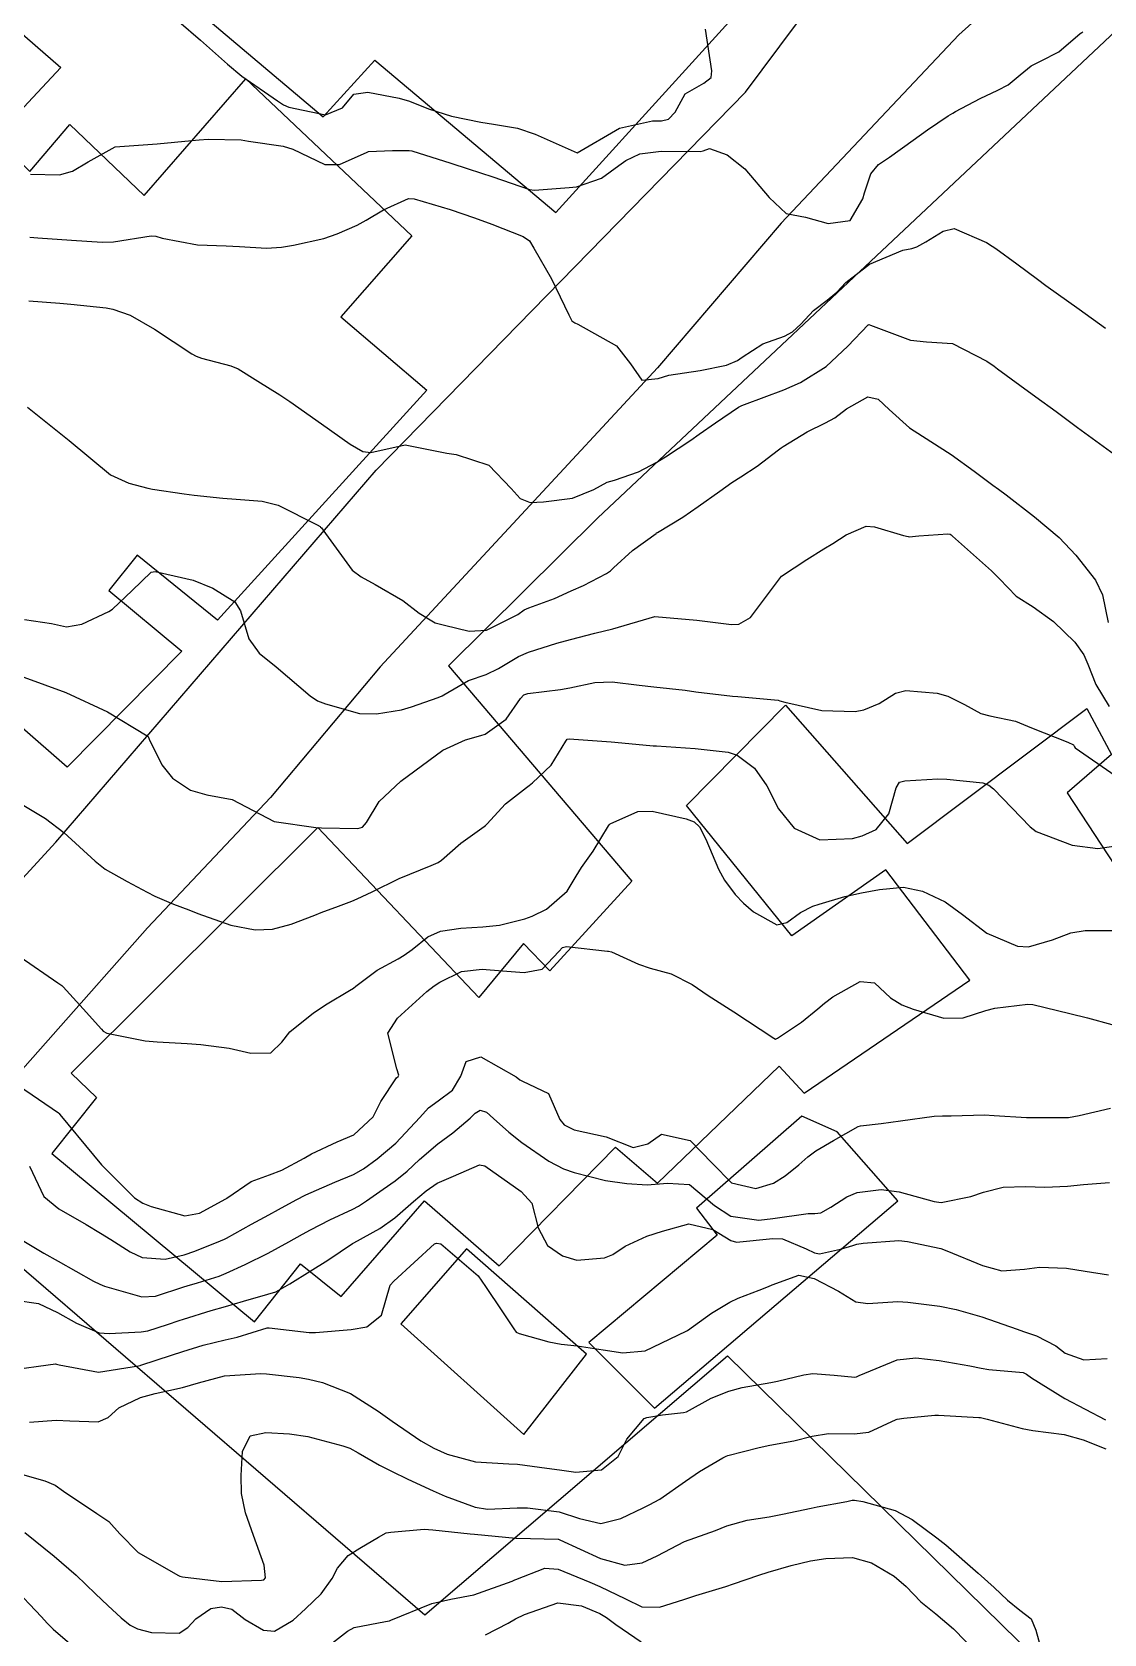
# Model space of a CAD drawing. Header units: metres. Extents: x 318500 to 325275, y 7408834 to 7428799.
# Drawn here: x 323672.6 to 323723.6, y 7420493.1 to 7420569.4 of the extents above; entities that cross this region are included whole.
import ezdxf

# ---------------------------------------------------------------- set-up
doc = ezdxf.new("R2010")
doc.units = ezdxf.units.M
doc.header["$MEASUREMENT"] = 0
for name, color, linetype in [('Curvas de Nivel 1m', 11, 'Continuous'), ('Curvas de Nivel 5m', 15, 'Continuous'), ('Edificações', 30, 'Continuous'), ('Vias Primárias', 230, 'Continuous')]:
    doc.layers.add(name, color=color, linetype=linetype)

msp = doc.modelspace()

# ---------------------------------------------------------------- linework, layer by layer
at = {"layer": 'Curvas de Nivel 1m', "flags": 128}
for points, elevation in [([(323672.53, 7420562.623), (323673.906, 7420562.59), (323674.532, 7420562.774), (323675.275, 7420563.213), (323676.55, 7420563.93), (323678.552, 7420564.074), (323680.21, 7420564.226), (323680.554, 7420564.261), (323680.981, 7420564.3), (323682.554, 7420564.269), (323682.906, 7420564.198), (323684.551, 7420563.967), (323685.01, 7420563.815), (323686.539, 7420563.095), (323687.242, 7420563.087), (323688.549, 7420563.683), (323688.618, 7420563.7), (323689.758, 7420563.752), (323690.55, 7420563.762), (323690.687, 7420563.739), (323692.541, 7420563.146), (323693.364, 7420562.881), (323694.532, 7420562.494), (323696.291, 7420561.896), (323696.523, 7420561.863), (323698.177, 7420561.991), (323698.526, 7420562.026), (323699.719, 7420562.435), (323700.541, 7420563.043), (323700.867, 7420563.283), (323701.539, 7420563.595), (323702.551, 7420563.724), (323704.404, 7420563.709), (323704.552, 7420563.732), (323704.851, 7420563.854), (323705.699, 7420563.543), (323706.54, 7420562.888), (323707.702, 7420561.512), (323708.509, 7420560.757), (323709.423, 7420560.574), (323710.502, 7420560.276), (323711.552, 7420560.416), (323712.16, 7420561.455), (323712.232, 7420561.747), (323712.538, 7420562.641), (323712.895, 7420563.094), (323713.417, 7420563.437), (323714.558, 7420564.247), (323715.237, 7420564.739), (323716.215, 7420565.404), (323716.436, 7420565.537), (323716.573, 7420565.612), (323717.739, 7420566.226), (323718.589, 7420566.62), (323719.077, 7420566.879), (323719.653, 7420567.354), (323720.173, 7420567.78), (323720.61, 7420568), (323721.494, 7420568.454), (323722.502, 7420569.321), (323722.575, 7420569.376), (323722.631, 7420569.409)], 734), ([(323679.588, 7420569.89), (323680.617, 7420569.001), (323681.898, 7420567.861), (323682.592, 7420567.3), (323684.285, 7420566.114), (323684.572, 7420565.934), (323684.824, 7420565.817), (323686.566, 7420565.445), (323687.378, 7420565.788), (323687.926, 7420566.434), (323688.582, 7420566.539), (323690.072, 7420566.253), (323690.576, 7420566.109), (323691.476, 7420565.731), (323692.567, 7420565.393), (323693.969, 7420565.104), (323694.563, 7420565.012), (323695.713, 7420564.824), (323696.559, 7420564.54), (323698.55, 7420563.64), (323700.562, 7420564.822), (323702.139, 7420565.16), (323702.566, 7420565.171), (323702.903, 7420565.24), (323703.223, 7420565.573), (323703.698, 7420566.454), (323704.591, 7420566.968), (323704.927, 7420567.223), (323704.968, 7420567.554), (323704.659, 7420569.53)], 733), ([(323672.449, 7420556.598), (323673.923, 7420556.49), (323674.447, 7420556.443), (323676.12, 7420556.26), (323676.444, 7420556.206), (323677.275, 7420555.917), (323678.43, 7420555.244), (323680.212, 7420554.083), (323680.411, 7420553.973), (323680.666, 7420553.876), (323682.063, 7420553.512), (323682.405, 7420553.368), (323683.343, 7420552.78), (323684.393, 7420552.127), (323684.865, 7420551.815), (323686.374, 7420550.744), (323687.741, 7420549.779), (323688.355, 7420549.427), (323688.734, 7420549.384), (323690.36, 7420549.74), (323692.355, 7420549.356), (323692.785, 7420549.282), (323694.346, 7420548.781), (323695.413, 7420547.674), (323695.847, 7420547.189), (323696.323, 7420546.993), (323696.948, 7420547.029), (323698.326, 7420547.211), (323699.342, 7420547.625), (323699.988, 7420547.962), (323700.337, 7420548.067), (323701.479, 7420548.457), (323702.35, 7420548.913), (323702.758, 7420549.172), (323703.366, 7420549.57), (323703.962, 7420549.968), (323704.37, 7420550.25), (323705.135, 7420550.792), (323706.234, 7420551.532), (323706.391, 7420551.61), (323706.523, 7420551.66), (323708.399, 7420552.362), (323709.179, 7420552.715), (323710.41, 7420553.48), (323711.444, 7420554.446), (323712.407, 7420555.45), (323712.425, 7420555.465), (323712.44, 7420555.474), (323712.526, 7420555.449), (323714.43, 7420554.731), (323715.192, 7420554.649), (323716.428, 7420554.567), (323718.055, 7420553.735), (323718.412, 7420553.482), (323718.567, 7420553.368), (323719.637, 7420552.586), (323720.397, 7420552.026), (323721.353, 7420551.33), (323722.379, 7420550.575), (323724.12, 7420549.294)], 736), ([(323672.383, 7420551.535), (323674.36, 7420549.95), (323676.336, 7420548.31), (323677.213, 7420547.917), (323678.115, 7420547.69), (323678.327, 7420547.638), (323679.847, 7420547.406), (323680.325, 7420547.345), (323681.676, 7420547.209), (323682.323, 7420547.162), (323683.558, 7420547.067), (323684.321, 7420546.874), (323686.171, 7420545.941), (323686.311, 7420545.854), (323686.34, 7420545.829), (323686.375, 7420545.799), (323686.575, 7420545.527), (323687.846, 7420543.777), (323688.275, 7420543.458), (323688.928, 7420543.103), (323690.259, 7420542.332), (323691.03, 7420541.732), (323691.793, 7420541.272), (323692.244, 7420541.161), (323693.409, 7420540.87), (323694.242, 7420540.924), (323695.725, 7420541.668), (323696.028, 7420541.889), (323696.255, 7420541.992), (323697.472, 7420542.438), (323698.267, 7420542.789), (323698.847, 7420543.056), (323699.944, 7420543.615), (323700.142, 7420543.752), (323700.284, 7420543.895), (323701.184, 7420544.71), (323702.309, 7420545.53), (323702.337, 7420545.552), (323702.379, 7420545.579), (323703.581, 7420546.304), (323704.322, 7420546.803), (323705.343, 7420547.545), (323705.918, 7420547.954), (323706.34, 7420548.228), (323707.13, 7420548.736), (323708.132, 7420549.503), (323708.264, 7420549.599), (323708.362, 7420549.664), (323709.504, 7420550.358), (323710.38, 7420550.795), (323710.825, 7420551.031), (323711.383, 7420551.465), (323712.396, 7420552.031), (323712.878, 7420551.926), (323713.406, 7420551.435), (323714.377, 7420550.562), (323716.18, 7420549.402), (323716.358, 7420549.288), (323717.456, 7420548.492), (323718.345, 7420547.829), (323718.609, 7420547.633), (323718.979, 7420547.36), (323720.325, 7420546.325), (323721.503, 7420545.328), (323722.298, 7420544.497), (323723.237, 7420543.306), (323723.573, 7420542.601), (323723.837, 7420541.296)], 737), ([(323672.244, 7420541.426), (323673.518, 7420541.236), (323674.241, 7420541.09), (323674.97, 7420541.216), (323676.249, 7420541.813), (323676.436, 7420541.927), (323677.359, 7420542.818), (323678.277, 7420543.683), (323678.462, 7420543.712), (323680.272, 7420543.311), (323681.205, 7420542.921), (323682.256, 7420542.269), (323682.521, 7420541.846), (323682.916, 7420540.519), (323683.411, 7420539.832), (323684.22, 7420539.178), (323685.842, 7420537.795), (323686.197, 7420537.561), (323686.567, 7420537.413), (323688.188, 7420536.96), (323688.997, 7420536.948), (323690.191, 7420537.132), (323690.659, 7420537.267), (323691.938, 7420537.723), (323692.124, 7420537.798), (323692.202, 7420537.853), (323693.386, 7420538.529), (323694.217, 7420538.811), (323694.808, 7420539.095), (323695.757, 7420539.667), (323696.232, 7420539.881), (323697.579, 7420540.304), (323698.238, 7420540.484), (323699.399, 7420540.78), (323700.244, 7420540.991), (323702.25, 7420541.58), (323704.248, 7420541.401), (323705.903, 7420541.192), (323706.247, 7420541.211), (323706.807, 7420541.522), (323707.431, 7420542.344), (323708.28, 7420543.5), (323709.492, 7420544.288), (323710.3, 7420544.795), (323710.723, 7420545.055), (323711.365, 7420545.464), (323712.314, 7420545.878), (323712.707, 7420545.837), (323714.088, 7420545.423), (323714.309, 7420545.376), (323714.355, 7420545.374), (323714.821, 7420545.415), (323716.2, 7420545.512), (323716.311, 7420545.486), (323716.367, 7420545.456), (323716.428, 7420545.398), (323718.286, 7420543.75), (323718.664, 7420543.364), (323719.46, 7420542.541), (323720.267, 7420542.042), (323721.227, 7420541.33), (323722.245, 7420540.352), (323722.678, 7420539.755), (323722.866, 7420539.31), (323723.256, 7420538.345), (323723.88, 7420537.295)], 738), ([(323672.211, 7420538.681), (323674.2, 7420537.95), (323676.187, 7420537.042), (323678.078, 7420535.901), (323678.124, 7420535.855), (323678.168, 7420535.743), (323678.786, 7420534.52), (323679.283, 7420533.883), (323680.142, 7420533.313), (323680.921, 7420533.079), (323682.135, 7420532.866), (323684.12, 7420531.82), (323686.116, 7420531.535), (323686.386, 7420531.517), (323688.116, 7420531.491), (323688.336, 7420531.547), (323688.525, 7420531.764), (323689.122, 7420532.768), (323690.15, 7420533.74), (323692.165, 7420535.216), (323693.235, 7420535.699), (323693.963, 7420535.903), (323694.174, 7420535.977), (323695.175, 7420536.685), (323695.855, 7420537.665), (323696.02, 7420537.845), (323696.204, 7420537.914), (323697.755, 7420538.096), (323698.208, 7420538.175), (323699.4, 7420538.434), (323700.213, 7420538.471), (323701.501, 7420538.3), (323702.21, 7420538.228), (323703.703, 7420538.07), (323704.206, 7420537.988), (323705.949, 7420537.789), (323706.204, 7420537.767), (323708.116, 7420537.586), (323708.201, 7420537.567), (323708.437, 7420537.498), (323710.196, 7420537.102), (323711.793, 7420537.053), (323712.197, 7420537.127), (323712.935, 7420537.439), (323713.713, 7420537.922), (323714.209, 7420538.048), (323715.695, 7420537.918), (323716.206, 7420537.786), (323716.996, 7420537.388), (323717.78, 7420536.961), (323718.195, 7420536.84), (323719.426, 7420536.585), (323720.189, 7420536.279), (323721.911, 7420535.595), (323722.181, 7420535.462), (323722.226, 7420535.365), (323722.26, 7420535.319), (323724.161, 7420534.008)], 739), ([(323672.031, 7420525.375), (323673.821, 7420524.145), (323674.011, 7420524.018), (323674.085, 7420523.949), (323675.033, 7420522.906), (323675.904, 7420521.931), (323675.989, 7420521.842), (323676.167, 7420521.748), (323677.982, 7420521.374), (323678.549, 7420521.324), (323679.981, 7420521.25), (323680.635, 7420521.209), (323681.978, 7420521.027), (323683.02, 7420520.788), (323683.975, 7420520.803), (323684.487, 7420521.308), (323684.874, 7420521.807), (323685.999, 7420522.717), (323686.653, 7420523.134), (323687.716, 7420523.773), (323687.897, 7420523.886), (323688.013, 7420523.977), (323689.038, 7420524.742), (323690.033, 7420525.286), (323690.324, 7420525.447), (323690.696, 7420525.73), (323691.437, 7420526.331), (323692.053, 7420526.602), (323693.018, 7420526.737), (323694.057, 7420526.806), (323694.853, 7420526.883), (323696.063, 7420527.177), (323696.409, 7420527.311), (323697.099, 7420527.645), (323698.079, 7420528.503), (323698.499, 7420529.213), (323698.763, 7420529.623), (323699.32, 7420530.399), (323700.045, 7420531.611), (323700.073, 7420531.658), (323700.121, 7420531.705), (323701.434, 7420532.287), (323702.131, 7420532.304), (323703.749, 7420531.941), (323704.124, 7420531.805), (323704.382, 7420531.556), (323704.684, 7420530.979), (323705.282, 7420529.542), (323705.564, 7420529.017), (323706.078, 7420528.336), (323706.475, 7420527.923), (323706.943, 7420527.517), (323708.061, 7420526.89), (323708.544, 7420527.014), (323709.18, 7420527.489), (323709.773, 7420527.785), (323710.076, 7420527.88), (323711.298, 7420528.245), (323712.085, 7420528.422), (323712.945, 7420528.579), (323714.089, 7420528.687), (323714.989, 7420528.508), (323716.079, 7420527.997), (323716.895, 7420527.388), (323718.057, 7420526.494), (323719.519, 7420525.877), (323720.048, 7420525.85), (323721.193, 7420526.189), (323722.058, 7420526.519), (323722.737, 7420526.633), (323724.06, 7420526.621)], 741), ([(323671.949, 7420519.248), (323673.855, 7420517.951), (323673.896, 7420517.916), (323673.929, 7420517.872), (323675.519, 7420515.934), (323675.903, 7420515.479), (323677.469, 7420513.906), (323677.876, 7420513.654), (323678.274, 7420513.494), (323679.868, 7420513.052), (323680.567, 7420513.166), (323681.824, 7420513.851), (323681.857, 7420513.874), (323681.881, 7420513.895), (323683.039, 7420514.687), (323683.898, 7420515), (323684.488, 7420515.224), (323685.55, 7420515.795), (323685.912, 7420516.001), (323687.134, 7420516.562), (323687.921, 7420516.91), (323688.845, 7420517.756), (323689.211, 7420518.481), (323689.958, 7420519.611), (323690.024, 7420519.674), (323690.061, 7420519.738), (323689.965, 7420520.051), (323689.542, 7420521.747), (323689.997, 7420522.449), (323691.397, 7420523.719), (323691.741, 7420523.987), (323692.017, 7420524.173), (323693.048, 7420524.676), (323694.026, 7420524.78), (323694.993, 7420524.708), (323696.025, 7420524.634), (323696.893, 7420524.781), (323697.673, 7420525.636), (323697.854, 7420525.821), (323698.043, 7420525.859), (323700.002, 7420525.649), (323700.04, 7420525.643), (323700.183, 7420525.608), (323701.479, 7420525.033), (323702.033, 7420524.833), (323703.023, 7420524.558), (323704.025, 7420524.065), (323704.798, 7420523.542), (323706.008, 7420522.759), (323707.913, 7420521.501), (323707.989, 7420521.46), (323708.023, 7420521.466), (323708.087, 7420521.499), (323709.231, 7420522.258), (323710.011, 7420522.899), (323710.326, 7420523.164), (323710.721, 7420523.469), (323712.028, 7420524.204), (323712.718, 7420524.13), (323713.478, 7420523.428), (323714.015, 7420523.091), (323714.549, 7420522.877), (323716.006, 7420522.452), (323716.924, 7420522.469), (323718.012, 7420522.828), (323718.443, 7420522.934), (323720.017, 7420523.117), (323720.249, 7420523.105), (323722.01, 7420522.678), (323722.851, 7420522.464), (323724.003, 7420522.146)], 742), ([(323672.47, 7420515.403), (323673.166, 7420513.961), (323673.871, 7420513.377), (323675.168, 7420512.63), (323675.854, 7420512.224), (323676.347, 7420511.923), (323677.27, 7420511.334), (323677.842, 7420511.064), (323678.942, 7420510.985), (323679.843, 7420511.192), (323680.344, 7420511.366), (323681.579, 7420511.853), (323681.766, 7420511.937), (323681.852, 7420511.979), (323683.045, 7420512.649), (323683.869, 7420513.102), (323684.332, 7420513.355), (323685.179, 7420513.801), (323685.638, 7420514.039), (323685.886, 7420514.16), (323687.022, 7420514.65), (323687.899, 7420515.017), (323688.381, 7420515.285), (323689.025, 7420515.753), (323689.918, 7420516.498), (323691.067, 7420517.723), (323691.472, 7420518.182), (323691.942, 7420518.524), (323692.618, 7420519.035), (323693.013, 7420519.699), (323693.269, 7420520.398), (323693.974, 7420520.621), (323695.654, 7420519.665), (323695.824, 7420519.528), (323695.958, 7420519.46), (323697.181, 7420518.871), (323697.733, 7420517.633), (323697.936, 7420517.386), (323698.418, 7420517.14), (323699.928, 7420516.808), (323701.215, 7420516.296), (323701.923, 7420516.473), (323702.567, 7420516.934), (323703.926, 7420516.638), (323704.998, 7420515.539), (323705.896, 7420514.625), (323707.062, 7420514.343), (323707.897, 7420514.603), (323708.451, 7420514.943), (323709.106, 7420515.482), (323709.531, 7420515.86), (323709.92, 7420516.136), (323710.759, 7420516.63), (323711.938, 7420517.305), (323712.05, 7420517.337), (323713.03, 7420517.434), (323713.941, 7420517.564), (323715.558, 7420517.789), (323715.944, 7420517.799), (323716.357, 7420517.807), (323717.945, 7420517.858), (323718.406, 7420517.824), (323719.944, 7420517.734), (323721.547, 7420517.721), (323721.944, 7420517.735), (323722.456, 7420517.824), (323723.949, 7420518.173)], 743), ([(323671.974, 7420511.978), (323673.155, 7420511.272), (323673.839, 7420510.886), (323675.527, 7420509.933), (323675.828, 7420509.788), (323676.047, 7420509.706), (323677.819, 7420509.188), (323678.483, 7420509.227), (323679.827, 7420509.67), (323679.981, 7420509.715), (323680.476, 7420509.864), (323681.507, 7420510.18), (323681.835, 7420510.311), (323682.739, 7420510.737), (323683.845, 7420511.272), (323684.823, 7420511.805), (323685.476, 7420512.176), (323685.859, 7420512.387), (323686.784, 7420512.863), (323687.874, 7420513.361), (323688.139, 7420513.503), (323688.519, 7420513.76), (323689.324, 7420514.313), (323689.895, 7420514.719), (323690.458, 7420515.176), (323691.052, 7420515.723), (323691.918, 7420516.469), (323692.627, 7420516.999), (323693.461, 7420517.695), (323693.7, 7420517.926), (323693.936, 7420518.075), (323694.23, 7420517.981), (323694.566, 7420517.681), (323695.294, 7420517.033), (323695.923, 7420516.544), (323697.206, 7420515.641), (323697.905, 7420515.276), (323698.416, 7420515.111), (323699.897, 7420514.725), (323700.911, 7420514.578), (323701.894, 7420514.517), (323702.86, 7420514.601), (323703.895, 7420514.531), (323705.097, 7420513.538), (323705.875, 7420513.029), (323707.201, 7420512.838), (323707.874, 7420512.912), (323709.551, 7420513.15), (323709.877, 7420513.16), (323710.15, 7420513.195), (323710.638, 7420513.462), (323711.391, 7420513.951), (323711.891, 7420514.161), (323713.028, 7420514.298), (323713.892, 7420514.188), (323715.554, 7420513.726), (323715.884, 7420513.686), (323717.303, 7420513.962), (323717.892, 7420514.171), (323718.833, 7420514.418), (323719.896, 7420514.436), (323720.816, 7420514.411), (323721.897, 7420514.459), (323722.668, 7420514.539), (323723.9, 7420514.632)], 744), ([(323671.768, 7420505.734), (323673.367, 7420505.956), (323673.719, 7420506.003), (323673.771, 7420505.993), (323673.887, 7420505.949), (323675.767, 7420505.604), (323677.667, 7420505.902), (323677.743, 7420505.927), (323677.771, 7420505.935), (323679.242, 7420506.414), (323679.781, 7420506.592), (323680.753, 7420506.893), (323681.789, 7420507.143), (323682.365, 7420507.267), (323683.798, 7420507.714), (323683.894, 7420507.723), (323685.796, 7420507.501), (323686.098, 7420507.486), (323687.799, 7420507.635), (323688.531, 7420507.759), (323689.238, 7420508.319), (323689.649, 7420509.743), (323689.832, 7420509.939), (323691.764, 7420511.711), (323691.86, 7420511.753), (323692.06, 7420511.708), (323693.837, 7420510.189), (323694.186, 7420509.685), (323694.969, 7420508.517), (323695.535, 7420507.664), (323695.652, 7420507.515), (323695.798, 7420507.451), (323697.204, 7420507.048), (323697.793, 7420506.935), (323698.557, 7420506.858), (323699.791, 7420506.667), (323700.721, 7420506.528), (323701.79, 7420506.628), (323703.74, 7420507.551), (323703.777, 7420507.574), (323703.801, 7420507.592), (323704.943, 7420508.409), (323705.821, 7420508.941), (323706.225, 7420509.123), (323707.221, 7420509.509), (323707.66, 7420509.676), (323707.834, 7420509.76), (323709.102, 7420510.22), (323709.839, 7420510.059), (323711.002, 7420509.458), (323711.823, 7420508.952), (323712.387, 7420508.876), (323713.823, 7420508.972), (323714.291, 7420508.945), (323715.82, 7420508.748), (323716.606, 7420508.595), (323717.813, 7420508.24), (323719.498, 7420507.651), (323719.803, 7420507.538), (323720.429, 7420507.331), (323721.343, 7420506.865), (323721.792, 7420506.514), (323722.676, 7420506.188), (323723.79, 7420506.261)], 746), ([(323672.476, 7420503.232), (323673.741, 7420503.319), (323674.397, 7420503.286), (323675.74, 7420503.244), (323676.218, 7420503.447), (323676.731, 7420503.915), (323677.755, 7420504.393), (323678.463, 7420504.595), (323679.76, 7420504.879), (323680.531, 7420505.094), (323681.766, 7420505.43), (323683.488, 7420505.545), (323683.767, 7420505.524), (323685.323, 7420505.354), (323685.765, 7420505.279), (323686.436, 7420505.111), (323687.762, 7420504.585), (323689.076, 7420503.75), (323689.743, 7420503.27), (323691.107, 7420502.342), (323691.724, 7420501.983), (323692.361, 7420501.704), (323693.716, 7420501.338), (323695.298, 7420501.249), (323695.716, 7420501.231), (323697.116, 7420501.041), (323697.713, 7420500.951), (323698.495, 7420500.839), (323699.713, 7420500.95), (323700.509, 7420501.598), (323700.914, 7420502.41), (323701.747, 7420503.407), (323701.874, 7420503.453), (323702.623, 7420503.567), (323703.624, 7420503.679), (323703.753, 7420503.721), (323704.935, 7420504.366), (323705.768, 7420504.705), (323706.415, 7420504.876), (323707.774, 7420505.11), (323708.096, 7420505.174), (323709.344, 7420505.477), (323709.781, 7420505.542), (323710.792, 7420505.46), (323711.779, 7420505.361), (323711.85, 7420505.378), (323711.984, 7420505.447), (323713.788, 7420506.2), (323714.675, 7420506.293), (323715.788, 7420506.163), (323717.255, 7420505.906), (323717.784, 7420505.79), (323718.149, 7420505.73), (323719.782, 7420505.585), (323719.955, 7420505.511), (323720.184, 7420505.334), (323721.766, 7420504.345), (323723.71, 7420503.331)], 747), ([(323671.703, 7420500.857), (323673.215, 7420500.439), (323673.694, 7420500.23), (323674.099, 7420499.946), (323675.679, 7420498.871), (323676.248, 7420498.493), (323676.782, 7420497.913), (323677.657, 7420497.029), (323679.579, 7420495.933), (323679.64, 7420495.902), (323679.763, 7420495.869), (323681.638, 7420495.644), (323683.523, 7420495.705), (323683.639, 7420495.721), (323683.716, 7420495.819), (323683.649, 7420496.416), (323683.142, 7420497.828), (323682.755, 7420498.902), (323682.578, 7420499.837), (323682.555, 7420500.689), (323682.623, 7420501.836), (323682.984, 7420502.578), (323683.734, 7420502.726), (323684.859, 7420502.677), (323685.731, 7420502.543), (323687.395, 7420502.103), (323687.723, 7420501.984), (323688.122, 7420501.764), (323689.136, 7420501.171), (323689.712, 7420500.899), (323690.497, 7420500.518), (323691.702, 7420499.953), (323692.262, 7420499.704), (323693.692, 7420499.173), (323694.287, 7420499.085), (323695.692, 7420499.144), (323696.191, 7420499.154), (323697.69, 7420498.963), (323698.669, 7420498.636), (323699.682, 7420498.41), (323700.638, 7420498.643), (323701.693, 7420499.14), (323701.985, 7420499.286), (323702.483, 7420499.568), (323703.709, 7420500.42), (323704.38, 7420500.876), (323705.492, 7420501.532), (323705.644, 7420501.608), (323705.722, 7420501.636), (323707.213, 7420502.022), (323707.729, 7420502.13), (323708.875, 7420502.34), (323709.736, 7420502.552), (323710.519, 7420502.682), (323711.738, 7420502.675), (323712.436, 7420502.744), (323713.749, 7420503.357), (323713.793, 7420503.376), (323714.107, 7420503.415), (323715.584, 7420503.561), (323715.753, 7420503.56), (323717.67, 7420503.452), (323717.751, 7420503.441), (323718.071, 7420503.365), (323719.744, 7420502.923), (323720.25, 7420502.825), (323721.74, 7420502.639), (323722.652, 7420502.385), (323723.73, 7420501.953)], 748), ([(323672.249, 7420497.971), (323673.654, 7420496.85), (323674.699, 7420495.939), (323675.627, 7420495.049), (323676.203, 7420494.505), (323676.841, 7420493.912), (323677.268, 7420493.558), (323677.612, 7420493.381), (323678.285, 7420493.215), (323679.61, 7420493.189), (323680.024, 7420493.456), (323680.404, 7420493.862), (323681.118, 7420494.362), (323681.626, 7420494.432), (323682.109, 7420494.327), (323682.753, 7420493.833), (323683.612, 7420493.319), (323684.144, 7420493.28), (323685.03, 7420493.799), (323685.625, 7420494.333), (323686.363, 7420495.053), (323686.884, 7420495.778), (323687.143, 7420496.279), (323687.657, 7420496.878), (323688.202, 7420497.222), (323689.101, 7420497.749), (323689.464, 7420497.952), (323689.674, 7420497.997), (323691.263, 7420498.13), (323691.676, 7420498.101), (323693.454, 7420497.912), (323693.673, 7420497.891), (323695.629, 7420497.702), (323695.671, 7420497.701), (323697.641, 7420497.66), (323697.67, 7420497.654), (323697.727, 7420497.629), (323699.657, 7420496.74), (323700.82, 7420496.425), (323701.654, 7420496.532), (323702.364, 7420496.865), (323703.67, 7420497.55), (323705.144, 7420498.069), (323705.681, 7420498.285), (323706.641, 7420498.56), (323707.688, 7420498.722), (323708.333, 7420498.847), (323709.695, 7420499.138), (323709.975, 7420499.188), (323711.399, 7420499.453), (323711.645, 7420499.506), (323711.701, 7420499.514), (323711.762, 7420499.51), (323712.149, 7420499.443), (323713.694, 7420499.028), (323714.501, 7420498.594), (323715.675, 7420497.727), (323716.104, 7420497.386), (323717.65, 7420496.043), (323718.406, 7420495.359), (323719.035, 7420494.75), (323719.629, 7420494.284), (323720.165, 7420493.872), (323720.385, 7420493.329), (323720.692, 7420492.235)], 749), ([(323694.193, 7420493.099), (323695.264, 7420493.665), (323695.622, 7420493.859), (323696.044, 7420494.074), (323697.63, 7420494.632), (323698.761, 7420494.487), (323699.625, 7420494.118), (323699.951, 7420493.933), (323700.4, 7420493.598), (323701.608, 7420492.762)], 751)]:
    msp.add_lwpolyline(points, dxfattribs=dict(at, elevation=elevation))
at = {"layer": 'Curvas de Nivel 5m', "flags": 128}
for points, elevation in [([(323672.486, 7420559.624), (323672.868, 7420559.594), (323674.485, 7420559.483), (323675.934, 7420559.387), (323676.485, 7420559.41), (323678.271, 7420559.687), (323678.488, 7420559.675), (323678.798, 7420559.585), (323680.484, 7420559.264), (323681.841, 7420559.217), (323682.483, 7420559.187), (323683.759, 7420559.107), (323684.483, 7420559.16), (323685.046, 7420559.253), (323686.488, 7420559.57), (323687.127, 7420559.79), (323688.075, 7420560.198), (323688.5, 7420560.434), (323689.328, 7420560.938), (323690.516, 7420561.469), (323690.795, 7420561.458), (323692.508, 7420560.94), (323693.66, 7420560.545), (323694.498, 7420560.254), (323695.985, 7420559.668), (323696.28, 7420559.455), (323696.484, 7420559.099), (323697.329, 7420557.651), (323698.153, 7420555.934), (323698.292, 7420555.641), (323698.439, 7420555.551), (323698.581, 7420555.495), (323700.423, 7420554.458), (323701.085, 7420553.6), (323701.627, 7420552.817), (323702.403, 7420552.896), (323702.924, 7420553.056), (323704.407, 7420553.29), (323705.659, 7420553.541), (323706.19, 7420553.757), (323706.416, 7420553.923), (323707.39, 7420554.552), (323708.431, 7420554.913), (323708.813, 7420555.117), (323709.199, 7420555.492), (323709.801, 7420556.135), (323710.457, 7420556.624), (323710.917, 7420557.019), (323711.352, 7420557.467), (323712.479, 7420558.345), (323714.064, 7420559.005), (323714.487, 7420559.09), (323714.731, 7420559.175), (323715.155, 7420559.413), (323715.98, 7420559.922), (323716.5, 7420560.043), (323718.041, 7420559.377), (323718.319, 7420559.204), (323718.487, 7420559.092), (323719.49, 7420558.364), (323720.473, 7420557.632), (323720.875, 7420557.336), (323722.453, 7420556.208), (323723.714, 7420555.301)], 735), ([(323672.13, 7420532.62), (323673.237, 7420531.963), (323674.11, 7420531.293), (323675.6, 7420529.935), (323676.086, 7420529.554), (323677.123, 7420528.957), (323678.075, 7420528.448), (323678.443, 7420528.263), (323679.335, 7420527.881), (323680.066, 7420527.604), (323680.499, 7420527.431), (323682.056, 7420526.889), (323683.219, 7420526.666), (323684.053, 7420526.685), (323684.935, 7420526.928), (323686.064, 7420527.359), (323686.372, 7420527.481), (323687.187, 7420527.779), (323687.823, 7420528.022), (323688.074, 7420528.132), (323688.791, 7420528.474), (323690.084, 7420529.096), (323691.597, 7420529.717), (323691.936, 7420529.869), (323692.094, 7420529.978), (323693.017, 7420530.79), (323694.118, 7420531.571), (323694.185, 7420531.623), (323694.245, 7420531.688), (323695.147, 7420532.663), (323696.147, 7420533.442), (323696.27, 7420533.537), (323696.421, 7420533.657), (323697.308, 7420534.499), (323698.013, 7420535.642), (323698.081, 7420535.731), (323698.172, 7420535.752), (323700.17, 7420535.61), (323702.018, 7420535.431), (323702.168, 7420535.424), (323702.331, 7420535.416), (323704.167, 7420535.291), (323705.745, 7420535.115), (323706.164, 7420534.974), (323706.99, 7420534.349), (323707.587, 7420533.508), (323708.134, 7420532.414), (323708.884, 7420531.492), (323710.115, 7420530.941), (323711.667, 7420531.009), (323712.117, 7420531.142), (323712.782, 7420531.44), (323713.385, 7420532.177), (323713.735, 7420533.426), (323713.896, 7420533.682), (323714.155, 7420533.754), (323715.721, 7420533.84), (323716.156, 7420533.828), (323717.868, 7420533.661), (323718.153, 7420533.552), (323718.378, 7420533.367), (323720.123, 7420531.556), (323720.411, 7420531.337), (323722.114, 7420530.689), (323723.338, 7420530.528), (323724.113, 7420530.636)], 740), ([(323671.816, 7420509.034), (323672.908, 7420508.869), (323673.807, 7420508.447), (323674.716, 7420507.941), (323675.793, 7420507.483), (323676.266, 7420507.45), (323677.794, 7420507.52), (323678.115, 7420507.576), (323679.041, 7420507.881), (323679.609, 7420508.067), (323679.804, 7420508.131), (323681.132, 7420508.535), (323681.813, 7420508.733), (323682.663, 7420508.992), (323683.822, 7420509.317), (323684.202, 7420509.437), (323684.868, 7420509.804), (323685.836, 7420510.412), (323686.685, 7420510.938), (323687.85, 7420511.727), (323687.92, 7420511.769), (323689.162, 7420512.449), (323689.868, 7420512.958), (323690.763, 7420513.727), (323691.362, 7420514.244), (323691.893, 7420514.599), (323692.659, 7420514.942), (323693.907, 7420515.48), (323694.16, 7420515.432), (323695.888, 7420514.201), (323696.391, 7420513.652), (323696.701, 7420512.48), (323697.137, 7420511.641), (323697.853, 7420511.135), (323698.541, 7420510.932), (323699.852, 7420511.051), (323700.245, 7420511.214), (323700.844, 7420511.595), (323701.865, 7420512.074), (323702.613, 7420512.315), (323703.871, 7420512.659), (323705.006, 7420512.401), (323705.863, 7420511.873), (323706.137, 7420511.801), (323707.865, 7420511.975), (323708.325, 7420511.954), (323709.453, 7420511.476), (323709.857, 7420511.284), (323710.091, 7420511.234), (323711.088, 7420511.458), (323711.674, 7420511.639), (323711.862, 7420511.692), (323712.171, 7420511.753), (323713.865, 7420511.87), (323714.279, 7420511.829), (323715.861, 7420511.486), (323716.158, 7420511.387), (323717.85, 7420510.676), (323718.773, 7420510.43), (323719.847, 7420510.504), (323720.569, 7420510.61), (323721.848, 7420510.548), (323722.742, 7420510.411), (323723.844, 7420510.244)], 745), ([(323656.231, 7420492.818), (323657.601, 7420493.238), (323659.315, 7420494.144), (323659.482, 7420494.271), (323659.613, 7420494.35), (323660.99, 7420494.749), (323661.62, 7420494.792), (323662.841, 7420494.878), (323663.623, 7420494.987), (323664.477, 7420495.228), (323665.566, 7420496.061), (323665.608, 7420496.093), (323665.641, 7420496.108), (323666.943, 7420496.748), (323667.655, 7420497.019), (323668.639, 7420497.036), (323669.651, 7420496.761), (323671.005, 7420495.99), (323671.632, 7420495.453), (323673.049, 7420493.958), (323673.314, 7420493.661), (323673.604, 7420493.369), (323675.28, 7420491.933)], 750), ([(323686.768, 7420492.613), (323687.613, 7420493.28), (323687.929, 7420493.451), (323689.422, 7420493.743), (323689.62, 7420493.776), (323689.682, 7420493.801), (323691.629, 7420494.594), (323692.539, 7420494.793), (323693.633, 7420495), (323695.453, 7420495.663), (323695.586, 7420495.715), (323695.641, 7420495.742), (323697.017, 7420496.272), (323697.649, 7420496.233), (323699.153, 7420495.615), (323699.638, 7420495.409), (323700.862, 7420494.822), (323701.628, 7420494.428), (323702.481, 7420494.42), (323703.632, 7420494.79), (323704.21, 7420494.968), (323705.639, 7420495.403), (323705.998, 7420495.525), (323707.209, 7420495.944), (323707.649, 7420496.079), (323708.736, 7420496.401), (323709.657, 7420496.618), (323710.393, 7420496.729), (323711.66, 7420496.787), (323712.565, 7420496.528), (323713.647, 7420495.9), (323714.215, 7420495.411), (323714.911, 7420494.679), (323715.627, 7420494.107), (323716.472, 7420493.381), (323717.603, 7420492.234)], 750)]:
    msp.add_lwpolyline(points, dxfattribs=dict(at, elevation=elevation))
at = {"layer": 'Edificações'}
for points in [[(323695.253, 7420591.077), (323678.742, 7420571.877), (323686.455, 7420565.361), (323688.925, 7420568.048), (323697.543, 7420560.81), (323709.892, 7420574.409), (323707.87, 7420576.154), (323710.665, 7420579.292), (323703.514, 7420585.361), (323702.36, 7420585.028), (323695.253, 7420591.077)], [(323710.937, 7420517.043), (323709.248, 7420517.788), (323704.228, 7420513.419), (323705.222, 7420512.128), (323699.109, 7420507.014), (323702.24, 7420503.886), (323713.82, 7420513.766), (323710.937, 7420517.043)], [(323696.02, 7420502.642), (323699.002, 7420506.465), (323693.287, 7420511.479), (323690.156, 7420507.904), (323696.02, 7420502.642)]]:
    msp.add_lwpolyline(points, close=True, dxfattribs=at)
for points in [[(323664.309, 7420576.118), (323673.966, 7420567.704), (323670.861, 7420564.388), (323672.494, 7420562.756), (323674.399, 7420564.986), (323677.937, 7420561.614), (323682.782, 7420567.161), (323690.682, 7420559.691), (323687.307, 7420555.83), (323691.39, 7420552.35), (323681.425, 7420541.403), (323677.608, 7420544.496), (323676.247, 7420542.81), (323679.73, 7420539.928), (323674.265, 7420534.405), (323674.265, 7420534.405), (323648.288, 7420557.089), (323641.471, 7420562.792), (323641.091, 7420564.037), (323629.002, 7420573.948)], [(323725.795, 7420570.965), (323699.543, 7420546.268), (323692.43, 7420539.228), (323701.149, 7420528.976), (323697.257, 7420524.702), (323695.997, 7420526.009), (323693.864, 7420523.442), (323686.2, 7420531.535), (323674.457, 7420519.842), (323675.669, 7420518.679), (323673.536, 7420516.016), (323683.191, 7420508.002), (323685.373, 7420510.762), (323687.312, 7420509.212), (323691.288, 7420513.765), (323694.835, 7420510.667), (323700.385, 7420516.309), (323702.381, 7420514.607), (323708.164, 7420520.166), (323709.357, 7420518.883), (323717.251, 7420524.265), (323713.25, 7420529.516), (323708.778, 7420526.381), (323703.758, 7420532.572), (323708.465, 7420537.352), (323714.27, 7420530.77), (323722.821, 7420537.196), (323723.998, 7420535.001), (323721.888, 7420533.176), (323724.486, 7420529.21)], [(323655.856, 7420491.773), (323651.372, 7420495.272), (323668.52, 7420513.671), (323691.293, 7420494.05), (323705.705, 7420506.39), (323722.01, 7420490.41)]]:
    msp.add_lwpolyline(points, dxfattribs=at)
at = {"layer": 'Vias Primárias'}
for points in [[(323715.644, 7420145.548, 0), (323709.04, 7420132.939)], [(323831.088, 7420001.787, 0), (323833.844, 7420008.443, 0.220888)], [(323205.069, 7420933.766, 0), (323207.298, 7420931.929, 0.020742), (323210.311, 7420929.649), (323213.335, 7420928.865), (323214.564, 7420929.479), (323216.061, 7420926.782), (323213.869, 7420925.313), (323213.871, 7420924.556), (323218.068, 7420917.639), (323222.108, 7420910.972), (323227.38, 7420903.131), (323230.217, 7420898.982, 0.38291), (323236.446, 7420897.46), (323249.502, 7420903.926), (323257.59, 7420907.836)], [(323632.683, 7420488.123), (323655.411, 7420510.888), (323673.728, 7420530.825), (323688.977, 7420548.536), (323706.568, 7420566.525), (323713.895, 7420576.37, 0.404251), (323712.165, 7420589.749), (323698.874, 7420599.366), (323675.35, 7420616.683), (323668.881, 7420620.707, 0.406349), (323660.734, 7420618.923), (323648.397, 7420604.527), (323637.341, 7420590.794), (323627.678, 7420578.785), (323616.56, 7420566.498), (323605.047, 7420551.53), (323595.213, 7420540.635), (323589.738, 7420534.879), (323580.024, 7420521.757), (323571.813, 7420511.871), (323561.871, 7420500), (323560.895, 7420498.803, 0.316136), (323560.743, 7420496.684), (323565.703, 7420491.55)], [(323741.728, 7420492.409), (323753.063, 7420501.804), (323765.012, 7420511.62), (323770.309, 7420516.371, 0.322253), (323772.088, 7420524.47, 0.024061), (323767.896, 7420533.031), (323759.146, 7420543.939), (323751.104, 7420553.626), (323740.324, 7420565.092), (323730.182, 7420574.518, 0.431851), (323721.956, 7420573.971), (323716.721, 7420569.258), (323708.264, 7420560.295), (323702.384, 7420553.418), (323695.696, 7420546.215), (323689.172, 7420539.179), (323683.946, 7420532.952), (323678.101, 7420526.751), (323669.09, 7420516.607), (323661.696, 7420509.668), (323653.946, 7420501.112), (323646.164, 7420495.104), (323640.093, 7420487.324)]]:
    msp.add_lwpolyline(points, format="xyb", dxfattribs=at)

doc.saveas('drawing.dxf')
